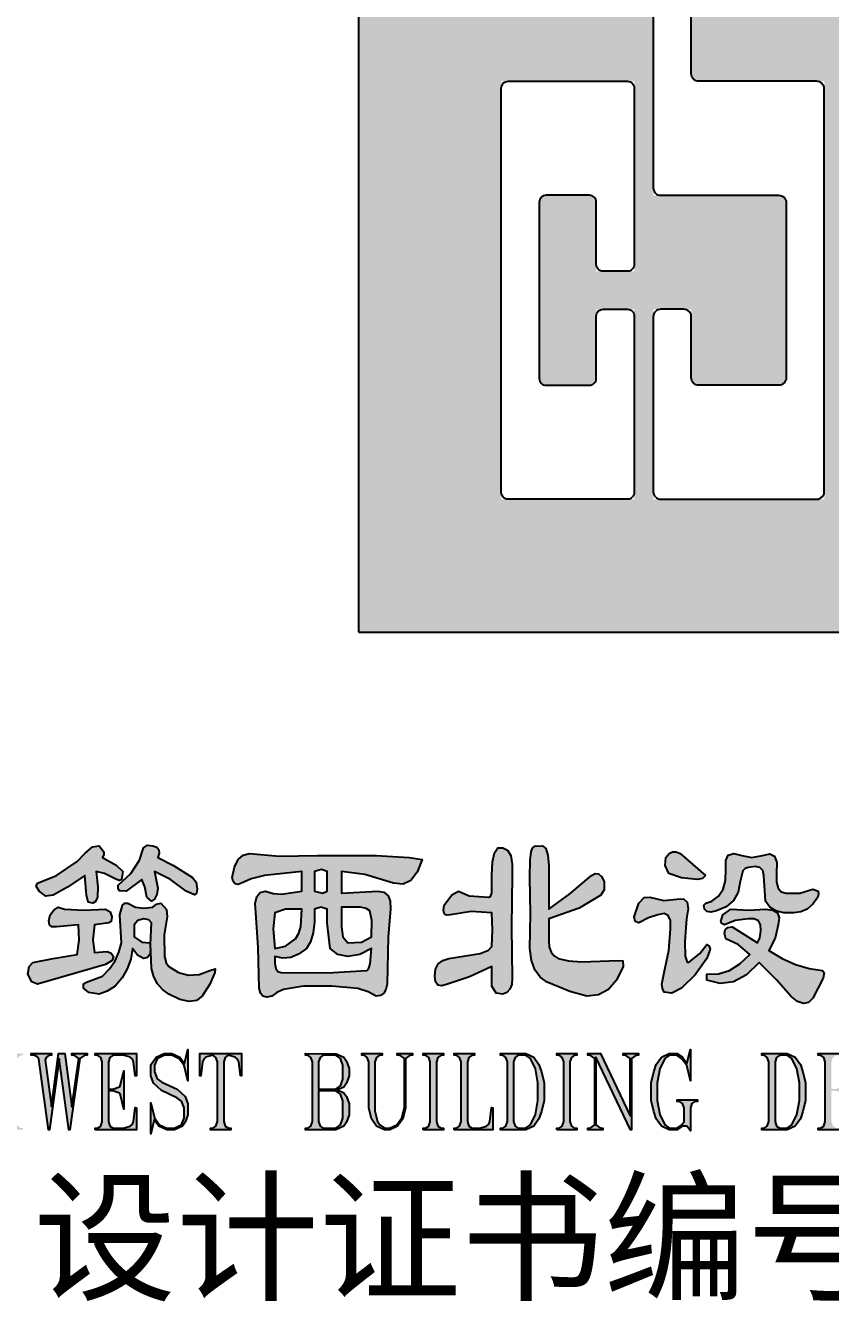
# Model space of a CAD drawing. Extents: x 2350667 to 3185789, y 309667 to 706270.
# Drawn here: x 2428365 to 2430060, y 428142 to 430829 of the extents above; entities that cross this region are included whole.
import ezdxf
from ezdxf.enums import TextEntityAlignment as Align

# ---------------------------------------------------------------- set-up
doc = ezdxf.new("R2010")
doc.units = 0
doc.header["$LTSCALE"] = 1000
for name, color, linetype in [('0-底图', 7, 'Continuous'), ('BTTK', 7, 'Continuous'), ('Logo', 4, 'Continuous')]:
    doc.layers.add(name, color=color, linetype=linetype)
doc.styles.add('HT', font='')
doc.styles.add('HZ(TK)', font='geniso.shx', dxfattribs={"width": 0.9, "bigfont": 'hztxt.shx'})
doc.styles.get('HT').set_extended_font_data('SimHei')

# ---------------------------------------------------------------- blocks, each defined once
blk = doc.blocks.new('CSCEC')
at = {"layer": 'Logo'}
h = blk.add_hatch(color=4, dxfattribs=at)
h.paths.add_polyline_path([(0, -24), (24, -24), (24, 0), (0, 0)])
h.paths.add_polyline_path([(6.2, -2.8), (9.8, -2.8), (9.8, -9.2), (9, -9.2), (9, -5.36, 0.414214), (8.84, -5.2), (7.16, -5.2, 0.414214), (7, -5.36), (7, -12.24, 0.414214), (7.16, -12.4), (9.8, -12.4), (9.8, -21.2), (6.2, -21.2), (6.2, -17.2), (7, -17.2), (7, -18.64, 0.414214), (7.16, -18.8), (8.84, -18.8, 0.414214), (9, -18.64), (9, -14.96, 0.414214), (8.84, -14.8), (6.2, -14.8)], flags=16)
h.paths.add_polyline_path([(10.2, -2.8), (13.8, -2.8), (13.8, -9.2), (13, -9.2), (13, -5.36, 0.414214), (12.84, -5.2), (11.16, -5.2, 0.414214), (11, -5.36), (11, -18.64, 0.414214), (11.16, -18.8), (12.84, -18.8, 0.414214), (13, -18.64), (13, -12.4), (13.8, -12.4), (13.8, -21.2), (10.2, -21.2)], flags=16)
h.paths.add_polyline_path([(5.8, -12.4), (5.8, -16.4), (5, -16.4), (5, -14.96, 0.414214), (4.84, -14.8), (3.96, -14.8, 0.414214), (3.8, -14.96), (3.8, -18.64, 0.414214), (3.96, -18.8), (4.84, -18.8, 0.414214), (5, -18.64), (5, -17.2), (5.8, -17.2), (5.8, -21.2), (3, -21.2), (3, -12.4)], flags=16)
h.paths.add_polyline_path([(14.2, -2.8), (17.8, -2.8), (17.8, -5.2), (15.16, -5.2, 0.414214), (15, -5.36), (15, -12.24, 0.414214), (15.16, -12.4), (17.8, -12.4), (17.8, -14.8), (15.16, -14.8, 0.414214), (15, -14.96), (15, -18.64, 0.414214), (15.16, -18.8), (17.8, -18.8), (17.8, -21.2), (14.2, -21.2)], flags=16)
h.paths.add_polyline_path([(21, -12.4), (21, -16.4), (20.2, -16.4), (20.2, -14.96, 0.414214), (20.04, -14.8), (19.16, -14.8, 0.414214), (19, -14.96), (19, -18.64, 0.414214), (19.16, -18.8), (20.04, -18.8, 0.414214), (20.2, -18.64), (20.2, -17.2), (21, -17.2), (21, -21.2), (18.2, -21.2), (18.2, -12.4)], flags=16)
for p, q in [((0, -24), (0, 0)), ((0, 0), (24, 0)), ((0, 0), (24, 0)), ((24, -24), (24, 0)), ((0, -24), (24, -24))]:
    blk.add_line(p, q, dxfattribs=at)
for points in [[(8.84, -5.2, -0.414214), (9, -5.36), (9, -9.04, 0.414214), (9.16, -9.2), (9.64, -9.2, 0.414214), (9.8, -9.04), (9.8, -2.96, 0.414214), (9.64, -2.8), (6.36, -2.8, 0.414214), (6.2, -2.96), (6.2, -14.64, 0.414214), (6.36, -14.8), (8.84, -14.8, -0.414214), (9, -14.96), (9, -18.64, -0.414214), (8.84, -18.8), (7.16, -18.8, -0.414214), (7, -18.64), (7, -17.36, 0.414214), (6.84, -17.2), (6.36, -17.2, 0.414214), (6.2, -17.36), (6.2, -21.04, 0.414214), (6.36, -21.2), (9.64, -21.2, 0.414214), (9.8, -21.04), (9.8, -12.56, 0.414214), (9.64, -12.4), (7.16, -12.4, -0.414214), (7, -12.24), (7, -5.36, -0.414214), (7.16, -5.2)], [(12.84, -18.8, 0.414214), (13, -18.64), (13, -12.56, -0.414214), (13.16, -12.4), (13.64, -12.4, -0.414214), (13.8, -12.56), (13.8, -21.04, -0.414214), (13.64, -21.2), (10.36, -21.2, -0.414214), (10.2, -21.04), (10.2, -2.96, -0.414214), (10.36, -2.8), (13.64, -2.8, -0.414214), (13.8, -2.96), (13.8, -9.04, -0.414214), (13.64, -9.2), (13.16, -9.2, -0.414214), (13, -9.04), (13, -5.36, 0.414214), (12.84, -5.2), (11.16, -5.2, 0.414214), (11, -5.36), (11, -18.64, 0.414214), (11.16, -18.8)], [(15.16, -12.4, -0.414214), (15, -12.24), (15, -5.36, -0.414214), (15.16, -5.2), (17.64, -5.2, 0.414214), (17.8, -5.04), (17.8, -2.96, 0.414214), (17.64, -2.8), (14.36, -2.8, 0.414214), (14.2, -2.96), (14.2, -21.04, 0.414214), (14.36, -21.2), (17.64, -21.2, 0.414214), (17.8, -21.04), (17.8, -18.96, 0.414214), (17.64, -18.8), (15.16, -18.8, -0.414214), (15, -18.64), (15, -14.96, -0.414214), (15.16, -14.8), (17.64, -14.8, 0.414214), (17.8, -14.64), (17.8, -12.56, 0.414214), (17.64, -12.4)], [(4.856, -18.8, 0.414214), (5, -18.656), (5, -17.344, -0.414214), (5.144, -17.2), (5.656, -17.2, -0.414214), (5.8, -17.344), (5.8, -21.056, -0.414214), (5.656, -21.2), (3.144, -21.2, -0.414214), (3, -21.056), (3, -12.544, -0.414214), (3.144, -12.4), (5.656, -12.4, -0.414214), (5.8, -12.544), (5.8, -16.256, -0.414214), (5.656, -16.4), (5.144, -16.4, -0.414214), (5, -16.256), (5, -14.944, 0.414214), (4.856, -14.8), (3.944, -14.8, 0.414214), (3.8, -14.944), (3.8, -18.656, 0.414214), (3.944, -18.8)], [(20.056, -18.8, 0.414214), (20.2, -18.656), (20.2, -17.344, -0.414214), (20.344, -17.2), (20.856, -17.2, -0.414214), (21, -17.344), (21, -21.056, -0.414214), (20.856, -21.2), (18.344, -21.2, -0.414214), (18.2, -21.056), (18.2, -12.544, -0.414214), (18.344, -12.4), (20.856, -12.4, -0.414214), (21, -12.544), (21, -16.256, -0.414214), (20.856, -16.4), (20.344, -16.4, -0.414214), (20.2, -16.256), (20.2, -14.944, 0.414214), (20.056, -14.8), (19.144, -14.8, 0.414214), (19, -14.944), (19, -18.656, 0.414214), (19.144, -18.8)]]:
    blk.add_lwpolyline(points, format="xyb", close=True, dxfattribs=at)
blk = doc.blocks.new('logo-txt')
at = {"layer": 'Logo'}
h = blk.add_hatch(color=4, dxfattribs=at)
h.dxf.hatch_style = 1
h.paths.add_polyline_path([(13.662, 5.811), (13.821, 5.956), (13.962, 5.977), (14.062, 5.852), (14.062, 5.79), (14.029, 5.727), (14.321, 5.571), (14.462, 5.436), (14.429, 5.269), (14.387, 5.248), (14.329, 5.269), (14.071, 5.394), (13.896, 5.436), (13.937, 5.113), (13.929, 4.894), (13.887, 4.801), (13.829, 4.769), (13.729, 4.79), (13.696, 4.936), (13.662, 5.352), (13.296, 5.103), (12.996, 4.936), (12.838, 4.915), (12.696, 5.019), (12.638, 5.123), (12.663, 5.186), (13.063, 5.352), (13.496, 5.644)])
h.paths.add_polyline_path([(14.812, 5.675), (14.895, 5.936), (14.979, 5.988), (15.095, 5.977), (15.177, 5.946), (15.22, 5.894), (15.226, 5.821), (15.195, 5.727), (15.528, 5.561), (15.928, 5.311), (16.003, 5.207), (16.028, 5.061), (16.014, 4.98), (15.97, 4.946), (15.795, 5.019), (15.462, 5.269), (15.129, 5.436), (15.195, 5.082), (15.179, 4.952), (15.129, 4.853), (15.062, 4.811), (14.962, 4.894), (14.92, 5.113), (14.862, 5.269), (14.529, 5.019), (14.387, 5.03), (14.36, 5.074), (14.362, 5.144), (14.629, 5.394)])
h.paths.add_polyline_path([(14.904, 4.665), (15.095, 4.686), (15.17, 4.748), (15.262, 4.769), (15.379, 4.634), (15.395, 4.478), (15.329, 4.103), (15.337, 3.645), (15.372, 3.509), (15.429, 3.436), (15.633, 3.306), (15.845, 3.249), (16.066, 3.265), (16.295, 3.353), (16.403, 3.384), (16.395, 3.311), (16.295, 3.061), (16.128, 2.812), (16.01, 2.72), (15.853, 2.697), (15.66, 2.741), (15.429, 2.853), (15.293, 2.95), (15.187, 3.072), (15.11, 3.22), (15.062, 3.395), (15.045, 3.905), (15.062, 4.353), (15.004, 4.415), (14.895, 4.436), (14.779, 4.405), (14.695, 4.311), (14.695, 4.061), (14.862, 3.947), (15.029, 3.936), (15.045, 3.79), (15.029, 3.686), (14.979, 3.624), (14.895, 3.603), (14.77, 3.676), (14.662, 3.811), (14.627, 3.59), (14.554, 3.384), (14.443, 3.194), (14.296, 3.02), (14.129, 2.916), (13.962, 2.853), (13.746, 2.884), (13.629, 2.978), (13.629, 3.072), (13.696, 3.103), (14.029, 3.228), (14.179, 3.382), (14.296, 3.551), (14.379, 3.736), (14.429, 3.936), (14.396, 4.519), (14.454, 4.728), (14.502, 4.769), (14.562, 4.769), (14.729, 4.686)])
h.paths.add_polyline_path([(13.537, 3.988), (13.529, 4.311), (13.063, 4.269), (12.967, 4.269), (12.913, 4.311), (12.9, 4.394), (12.929, 4.519), (13.004, 4.623), (13.096, 4.686), (13.229, 4.644), (13.646, 4.623), (14.096, 4.644), (14.196, 4.582), (14.229, 4.478), (14.212, 4.384), (14.162, 4.353), (13.862, 4.311), (13.829, 3.999), (13.862, 3.728), (14.129, 3.749), (14.212, 3.712), (14.262, 3.645), (14.237, 3.561), (14.096, 3.478), (12.663, 3.061), (12.546, 3.114), (12.463, 3.27), (12.488, 3.436), (12.563, 3.52), (12.996, 3.603), (13.496, 3.686)])
h = blk.add_hatch(color=4, dxfattribs=at)
h.dxf.hatch_style = 1
h.paths.add_polyline_path([(21.793, 4.592), (21.36, 4.519), (21.277, 4.517), (21.227, 4.551), (21.21, 4.621), (21.227, 4.728), (21.385, 4.946), (21.527, 5.019), (21.752, 4.925), (22.16, 4.894), (22.201, 4.907), (22.226, 4.988), (22.226, 5.352), (22.241, 5.639), (22.285, 5.831), (22.358, 5.93), (22.46, 5.936), (22.56, 5.884), (22.626, 5.769), (22.66, 5.592), (22.66, 5.352), (22.643, 4.269), (22.66, 3.186), (22.647, 3.056), (22.61, 2.957), (22.547, 2.89), (22.46, 2.853), (22.318, 2.874), (22.226, 3.02), (22.226, 3.436), (21.76, 3.218), (21.293, 3.061), (21.177, 3.025), (21.093, 3.041), (21.043, 3.108), (21.027, 3.228), (21.046, 3.376), (21.102, 3.488), (21.195, 3.564), (21.327, 3.603), (21.985, 3.707), (22.158, 3.775), (22.226, 3.853), (22.243, 4.197), (22.226, 4.561)])
h.paths.add_polyline_path([(23.034, 5.675), (23.059, 5.852), (23.087, 5.923), (23.134, 5.967), (23.293, 5.977), (23.364, 5.917), (23.409, 5.779), (23.43, 5.563), (23.426, 5.269), (23.426, 4.644), (23.868, 4.967), (24.326, 5.352), (24.405, 5.391), (24.476, 5.384), (24.538, 5.329), (24.592, 5.227), (24.592, 5.05), (24.526, 4.936), (24.067, 4.665), (23.426, 4.436), (23.426, 3.978), (23.439, 3.845), (23.476, 3.738), (23.538, 3.658), (23.626, 3.603), (23.843, 3.554), (24.126, 3.53), (24.892, 3.561), (24.984, 3.551), (24.992, 3.436), (24.857, 3.147), (24.684, 2.947), (24.474, 2.835), (24.226, 2.812), (23.868, 2.905), (23.393, 3.103), (23.245, 3.21), (23.134, 3.363), (23.062, 3.564), (23.026, 3.811), (23.043, 4.54), (23.026, 5.311)])
h = blk.add_hatch(color=4, dxfattribs=at)
h.dxf.hatch_style = 1
h.paths.add_polyline_path([(18.661, 4.978), (18.761, 5.019), (18.761, 5.436), (18.644, 5.477), (18.494, 5.436), (18.494, 5.019)], flags=16)
h.paths.add_polyline_path([(17.886, 3.863), (18.094, 4.02), (18.165, 4.137), (18.211, 4.28), (18.228, 4.644), (17.886, 4.644), (17.661, 4.561), (17.628, 4.228), (17.661, 3.811)], flags=16)
h.paths.add_polyline_path([(19.638, 3.397), (19.669, 3.488), (19.694, 3.811), (19.452, 3.686), (19.194, 3.645), (18.986, 3.686), (18.827, 3.811), (18.761, 4.353), (18.761, 4.644), (18.628, 4.686), (18.494, 4.644), (18.496, 4.374), (18.469, 4.144), (18.413, 3.957), (18.328, 3.811), (18.161, 3.691), (17.994, 3.624), (17.828, 3.608), (17.661, 3.645), (17.657, 3.499), (17.678, 3.395), (17.724, 3.332), (17.794, 3.311), (18.777, 3.301), (19.594, 3.353)], flags=16)
h.paths.add_polyline_path([(19.061, 4.269), (19.094, 4.061), (19.194, 3.936), (19.486, 3.947), (19.694, 4.061), (19.702, 4.405), (19.661, 4.603), (19.586, 4.655), (19.461, 4.686), (19.061, 4.686)], flags=16)
h.paths.add_polyline_path([(17.753, 5.759), (18.561, 5.769), (19.794, 5.769), (20.485, 5.727), (20.76, 5.686), (20.66, 5.42), (20.527, 5.248), (20.36, 5.17), (20.16, 5.186), (19.552, 5.373), (19.061, 5.436), (19.061, 4.978), (19.827, 5.019), (19.956, 4.996), (20.044, 4.925), (20.09, 4.808), (20.094, 4.644), (20.044, 4.061), (20.027, 3.061), (20, 2.952), (19.952, 2.874), (19.883, 2.827), (19.794, 2.812), (19.623, 2.903), (19.411, 2.968), (18.861, 3.02), (18.261, 3.02), (17.844, 2.947), (17.699, 2.887), (17.595, 2.812), (17.49, 2.791), (17.411, 2.812), (17.357, 2.874), (17.328, 2.978), (17.311, 3.832), (17.261, 4.561), (17.249, 4.761), (17.278, 4.905), (17.349, 4.991), (17.461, 5.019), (17.622, 4.972), (17.803, 4.957), (18.228, 5.019), (18.228, 5.436), (17.445, 5.352), (17.165, 5.28), (16.961, 5.186), (16.886, 5.162), (16.828, 5.175), (16.786, 5.225), (16.761, 5.311), (16.809, 5.529), (16.886, 5.686), (16.993, 5.779), (17.128, 5.811)])
h = blk.add_hatch(color=4, dxfattribs=at)
h.dxf.hatch_style = 1
h.paths.add_polyline_path([(28.191, 4.03), (28.058, 3.77), (28.341, 3.603), (28.624, 3.478), (28.908, 3.395), (29.191, 3.353), (29.228, 3.301), (29.208, 3.186), (28.991, 2.77), (28.899, 2.679), (28.791, 2.655), (28.666, 2.7), (28.524, 2.812), (28.225, 3.155), (27.858, 3.52), (27.589, 3.262), (27.316, 3.114), (27.039, 3.074), (26.758, 3.145), (26.758, 3.27), (27.002, 3.28), (27.233, 3.353), (27.452, 3.488), (27.658, 3.686), (27.416, 3.895), (27.158, 4.02), (27.129, 4.129), (27.142, 4.207), (27.196, 4.254), (27.291, 4.269), (27.825, 3.936), (27.875, 4.04), (27.891, 4.186), (27.887, 4.311), (27.841, 4.394), (27.754, 4.436), (27.625, 4.436), (27.35, 4.405), (27.125, 4.311), (27.073, 4.34), (27.05, 4.384), (27.092, 4.519), (27.258, 4.644), (27.641, 4.623), (27.991, 4.644), (28.145, 4.623), (28.241, 4.561), (28.279, 4.457), (28.258, 4.311)])
h.paths.add_polyline_path([(26.725, 5.352), (26.667, 5.29), (26.558, 5.269), (26.225, 5.3), (25.959, 5.394), (25.875, 5.561), (25.892, 5.727), (25.961, 5.811), (26.034, 5.852), (26.111, 5.852), (26.192, 5.811)])
h.paths.add_polyline_path([(26.294, 3.96), (26.3, 3.655), (26.344, 3.522), (26.38, 3.52), (26.425, 3.561), (26.608, 3.707), (26.758, 3.895), (26.808, 3.861), (26.825, 3.801), (26.758, 3.603), (26.508, 3.259), (26.225, 2.978), (26.017, 2.874), (25.859, 2.895), (25.821, 2.968), (25.809, 3.061), (25.859, 3.311), (25.959, 3.77), (25.992, 4.228), (25.988, 4.402), (25.942, 4.509), (25.854, 4.548), (25.725, 4.519), (25.525, 4.457), (25.325, 4.353), (25.25, 4.384), (25.225, 4.478), (25.325, 4.769), (25.434, 4.884), (25.559, 4.894), (25.85, 4.821), (26.125, 4.853), (26.263, 4.858), (26.342, 4.79), (26.363, 4.65), (26.325, 4.436)])
h.paths.add_polyline_path([(28.716, 4.978), (28.991, 5.061), (29.099, 5.019), (29.11, 4.967), (29.091, 4.894), (28.985, 4.748), (28.866, 4.644), (28.735, 4.582), (28.591, 4.561), (28.379, 4.561), (28.208, 4.603), (28.079, 4.686), (27.991, 4.811), (27.958, 5.352), (27.937, 5.457), (27.875, 5.519), (27.771, 5.54), (27.625, 5.519), (27.564, 5.501), (27.516, 5.446), (27.458, 5.227), (27.414, 5.001), (27.316, 4.821), (27.164, 4.689), (26.958, 4.603), (26.842, 4.579), (26.758, 4.592), (26.708, 4.642), (26.692, 4.728), (26.733, 4.769), (26.858, 4.811), (27.002, 4.915), (27.1, 5.061), (27.152, 5.248), (27.158, 5.477), (27.154, 5.667), (27.208, 5.779), (27.321, 5.813), (27.491, 5.769), (27.7, 5.727), (27.925, 5.769), (28.081, 5.808), (28.183, 5.759), (28.231, 5.621), (28.225, 5.394), (28.225, 5.212), (28.258, 5.082), (28.324, 5.004), (28.424, 4.978)])
h = blk.add_hatch(color=4, dxfattribs=at)
h.dxf.hatch_style = 1
h.paths.add_polyline_path([(7.563, 1.565), (7.466, 1.498), (7.466, -0.004), (7.447, -0.004), (6.716, 1.527), (6.716, 0.098), (6.814, 0.031), (6.865, 0.031), (6.865, -0.004), (6.544, -0.004), (6.544, 0.031), (6.594, 0.031), (6.692, 0.098), (6.692, 1.498), (6.594, 1.565), (6.544, 1.565), (6.544, 1.6), (6.817, 1.6), (7.441, 0.293), (7.441, 1.498), (7.343, 1.565), (7.292, 1.565), (7.292, 1.6), (7.613, 1.6), (7.613, 1.565)])
h.paths.add_polyline_path([(8.706, 0.381), (8.65, 0.227), (8.539, 0.073), (8.376, -0.004), (8.262, -0.004), (8.261, -0.002), (8.099, 0.073), (7.987, 0.227), (7.932, 0.381), (7.878, 0.683), (7.878, 0.913), (7.932, 1.215), (7.987, 1.369), (8.099, 1.523), (8.262, 1.6), (8.376, 1.6), (8.377, 1.598), (8.539, 1.523), (8.65, 1.369), (8.706, 1.215), (8.759, 0.913), (8.759, 0.683)])
h.paths.add_polyline_path([(8.628, 0.983), (8.576, 1.278), (8.472, 1.496), (8.369, 1.565), (8.268, 1.565), (8.166, 1.496), (8.062, 1.278), (8.01, 0.983), (8.01, 0.613), (8.062, 0.318), (8.166, 0.1), (8.268, 0.031), (8.369, 0.031), (8.472, 0.1), (8.576, 0.318), (8.628, 0.613)], flags=16)
h.paths.add_polyline_path([(9.942, -0.004), (9.819, -0.004), (9.762, 0.157), (9.656, 0.589), (9.603, 0.748), (9.502, 0.818), (9.304, 0.818), (9.304, 0.167), (9.336, 0.075), (9.401, 0.031), (9.451, 0.031), (9.451, -0.004), (9.024, -0.004), (9.024, 0.031), (9.074, 0.031), (9.14, 0.075), (9.172, 0.167), (9.172, 1.429), (9.14, 1.521), (9.074, 1.565), (9.024, 1.565), (9.024, 1.6), (9.671, 1.598), (9.833, 1.523), (9.891, 1.444), (9.946, 1.288), (9.946, 1.13), (9.891, 0.974), (9.833, 0.895), (9.669, 0.818), (9.557, 0.818), (9.62, 0.776), (9.676, 0.697), (9.837, 0.248), (9.885, 0.18), (9.929, 0.18), (9.975, 0.244), (9.975, 0.312), (9.999, 0.312), (9.999, 0.159)])
h.paths.add_polyline_path([(9.815, 1.355), (9.764, 1.496), (9.663, 1.565), (9.401, 1.565), (9.336, 1.521), (9.304, 1.429), (9.304, 0.852), (9.663, 0.852), (9.764, 0.923), (9.815, 1.064)], flags=16)
h.paths.add_polyline_path([(11.055, 1.133), (11.02, 1.427), (10.994, 1.48), (10.948, 1.523), (10.801, 1.565), (10.737, 1.521), (10.705, 1.429), (10.705, 0.167), (10.737, 0.075), (10.802, 0.031), (10.853, 0.031), (10.853, -0.004), (10.425, -0.004), (10.425, 0.031), (10.476, 0.031), (10.541, 0.075), (10.573, 0.167), (10.573, 1.429), (10.541, 1.521), (10.477, 1.565), (10.33, 1.523), (10.284, 1.48), (10.258, 1.427), (10.223, 1.133), (10.199, 1.135), (10.199, 1.6), (11.079, 1.6), (11.079, 1.135)])
h.paths.add_polyline_path([(11.933, -0.004), (11.933, 0.031), (11.983, 0.031), (12.049, 0.075), (12.081, 0.167), (12.081, 0.818), (11.57, 0.818), (11.57, 0.167), (11.602, 0.075), (11.668, 0.031), (11.718, 0.031), (11.718, -0.004), (11.291, -0.004), (11.291, 0.031), (11.341, 0.031), (11.406, 0.075), (11.438, 0.167), (11.438, 1.429), (11.406, 1.521), (11.341, 1.565), (11.291, 1.565), (11.291, 1.6), (11.718, 1.6), (11.718, 1.565), (11.668, 1.565), (11.602, 1.521), (11.57, 1.429), (11.57, 0.852), (12.081, 0.852), (12.081, 1.429), (12.049, 1.521), (11.983, 1.565), (11.933, 1.565), (11.933, 1.6), (12.36, 1.6), (12.36, 1.565), (12.31, 1.565), (12.245, 1.521), (12.213, 1.429), (12.213, 0.167), (12.245, 0.075), (12.31, 0.031), (12.36, 0.031), (12.36, -0.004)])
h.paths.add_polyline_path([(13.657, 1.565), (13.558, 1.498), (13.344, -0.004), (13.323, -0.004), (13.12, 1.491), (12.916, -0.004), (12.895, -0.004), (12.693, 1.482), (12.658, 1.532), (12.583, 1.565), (12.531, 1.565), (12.531, 1.6), (12.959, 1.6), (12.959, 1.565), (12.908, 1.565), (12.843, 1.521), (12.825, 1.472), (12.957, 0.487), (13.104, 1.6), (13.237, 1.6), (13.387, 0.477), (13.534, 1.5), (13.438, 1.565), (13.387, 1.565), (13.387, 1.6), (13.708, 1.6), (13.708, 1.565)])
h.paths.add_polyline_path([(13.878, -0.004), (13.878, 0.031), (13.928, 0.031), (13.994, 0.075), (14.026, 0.167), (14.026, 1.429), (13.994, 1.521), (13.928, 1.565), (13.878, 1.565), (13.878, 1.6), (14.745, 1.6), (14.745, 1.135), (14.721, 1.133), (14.686, 1.427), (14.66, 1.48), (14.614, 1.523), (14.464, 1.565), (14.255, 1.565), (14.189, 1.521), (14.157, 1.429), (14.157, 0.852), (14.25, 0.852), (14.388, 0.901), (14.401, 0.919), (14.478, 1.239), (14.478, 0.432), (14.401, 0.752), (14.388, 0.769), (14.25, 0.818), (14.157, 0.818), (14.157, 0.167), (14.189, 0.075), (14.255, 0.031), (14.464, 0.031), (14.614, 0.073), (14.66, 0.116), (14.686, 0.169), (14.721, 0.464), (14.745, 0.461), (14.745, -0.004)])
h.paths.add_polyline_path([(15.771, 0.153), (15.713, 0.073), (15.548, -0.004), (15.384, -0.004), (15.219, 0.073), (15.122, 0.206), (15.052, -0.09), (15.052, 0.566), (15.128, 0.246), (15.231, 0.102), (15.387, 0.031), (15.544, 0.031), (15.697, 0.102), (15.748, 0.242), (15.748, 0.457), (15.697, 0.599), (15.595, 0.671), (15.272, 0.821), (15.109, 0.974), (15.052, 1.13), (15.052, 1.365), (15.162, 1.523), (15.331, 1.6), (15.494, 1.6), (15.659, 1.523), (15.755, 1.39), (15.826, 1.687), (15.826, 1.029), (15.749, 1.35), (15.647, 1.493), (15.491, 1.565), (15.334, 1.565), (15.181, 1.493), (15.13, 1.355), (15.13, 1.213), (15.181, 1.072), (15.283, 1), (15.605, 0.85), (15.77, 0.697), (15.826, 0.54), (15.826, 0.308)])
h.paths.add_polyline_path([(16.934, 1.133), (16.899, 1.427), (16.873, 1.48), (16.827, 1.523), (16.68, 1.565), (16.616, 1.521), (16.584, 1.429), (16.584, 0.167), (16.616, 0.075), (16.682, 0.031), (16.733, 0.031), (16.733, -0.004), (16.304, -0.004), (16.304, 0.031), (16.355, 0.031), (16.421, 0.075), (16.453, 0.167), (16.453, 1.429), (16.421, 1.521), (16.356, 1.565), (16.209, 1.523), (16.164, 1.48), (16.138, 1.427), (16.103, 1.133), (16.078, 1.135), (16.078, 1.6), (16.959, 1.6), (16.959, 1.135)])
h = blk.add_hatch(color=4, dxfattribs=at)
h.dxf.hatch_style = 1
h.paths.add_polyline_path([(19.17, 0.153), (19.112, 0.073), (18.947, -0.004), (18.303, -0.004), (18.303, 0.031), (18.353, 0.031), (18.419, 0.075), (18.451, 0.167), (18.451, 1.429), (18.419, 1.521), (18.353, 1.565), (18.303, 1.565), (18.303, 1.6), (18.95, 1.598), (19.112, 1.523), (19.17, 1.444), (19.225, 1.288), (19.225, 1.13), (19.17, 0.974), (19.112, 0.895), (18.983, 0.835), (19.112, 0.776), (19.17, 0.697), (19.225, 0.54), (19.225, 0.308)])
h.paths.add_polyline_path([(19.094, 1.355), (19.043, 1.496), (18.942, 1.565), (18.68, 1.565), (18.615, 1.521), (18.582, 1.429), (18.582, 0.852), (18.942, 0.852), (19.043, 0.923), (19.094, 1.064)], flags=16)
h.paths.add_polyline_path([(19.094, 0.607), (19.043, 0.748), (18.942, 0.818), (18.582, 0.818), (18.582, 0.167), (18.615, 0.075), (18.68, 0.031), (18.942, 0.031), (19.043, 0.1), (19.094, 0.242)], flags=16)
h.paths.add_polyline_path([(20.509, 1.565), (20.411, 1.498), (20.411, 0.459), (20.356, 0.229), (20.244, 0.073), (20.079, -0.004), (19.971, -0.004), (19.971, 0.011), (19.966, -0.004), (19.804, 0.073), (19.693, 0.229), (19.638, 0.459), (19.638, 1.429), (19.606, 1.521), (19.54, 1.565), (19.49, 1.565), (19.49, 1.6), (19.917, 1.6), (19.917, 1.565), (19.867, 1.565), (19.801, 1.521), (19.769, 1.429), (19.769, 0.389), (19.821, 0.171), (19.872, 0.102), (19.974, 0.031), (20.076, 0.031), (20.232, 0.102), (20.334, 0.246), (20.387, 0.464), (20.387, 1.498), (20.289, 1.565), (20.238, 1.565), (20.238, 1.6), (20.559, 1.6), (20.559, 1.565)])
h.paths.add_polyline_path([(20.784, -0.004), (20.784, 0.031), (20.834, 0.031), (20.9, 0.075), (20.932, 0.167), (20.932, 1.429), (20.9, 1.521), (20.834, 1.565), (20.784, 1.565), (20.784, 1.6), (21.211, 1.6), (21.211, 1.565), (21.161, 1.565), (21.095, 1.521), (21.063, 1.429), (21.063, 0.167), (21.095, 0.075), (21.161, 0.031), (21.211, 0.031), (21.211, -0.004)])
h.paths.add_polyline_path([(21.436, -0.004), (21.436, 0.031), (21.486, 0.031), (21.551, 0.075), (21.583, 0.167), (21.583, 1.429), (21.551, 1.521), (21.486, 1.565), (21.436, 1.565), (21.436, 1.6), (21.862, 1.6), (21.862, 1.565), (21.812, 1.565), (21.747, 1.521), (21.715, 1.429), (21.715, 0.167), (21.747, 0.075), (21.812, 0.031), (21.968, 0.031), (22.118, 0.073), (22.164, 0.116), (22.189, 0.169), (22.225, 0.464), (22.249, 0.461), (22.249, -0.004)])
h.paths.add_polyline_path([(23.275, 0.381), (23.221, 0.227), (23.11, 0.073), (22.945, -0.004), (22.408, -0.004), (22.408, 0.031), (22.458, 0.031), (22.524, 0.075), (22.556, 0.167), (22.556, 1.429), (22.524, 1.521), (22.458, 1.565), (22.408, 1.565), (22.408, 1.6), (22.945, 1.6), (23.11, 1.523), (23.221, 1.369), (23.275, 1.215), (23.33, 0.987), (23.33, 0.609)])
h.paths.add_polyline_path([(23.199, 0.983), (23.146, 1.278), (23.042, 1.496), (22.939, 1.565), (22.785, 1.565), (22.72, 1.521), (22.687, 1.429), (22.687, 0.167), (22.72, 0.075), (22.785, 0.031), (22.939, 0.031), (23.042, 0.1), (23.146, 0.318), (23.199, 0.613)], flags=16)
h.paths.add_polyline_path([(23.595, -0.004), (23.595, 0.031), (23.645, 0.031), (23.711, 0.075), (23.743, 0.167), (23.743, 1.429), (23.711, 1.521), (23.645, 1.565), (23.595, 1.565), (23.595, 1.6), (24.022, 1.6), (24.022, 1.565), (23.972, 1.565), (23.906, 1.521), (23.874, 1.429), (23.874, 0.167), (23.906, 0.075), (23.972, 0.031), (24.022, 0.031), (24.022, -0.004)])
h.paths.add_polyline_path([(25.266, 1.565), (25.169, 1.498), (25.169, -0.004), (25.15, -0.004), (24.419, 1.527), (24.419, 0.098), (24.517, 0.031), (24.568, 0.031), (24.568, -0.004), (24.247, -0.004), (24.247, 0.031), (24.297, 0.031), (24.395, 0.098), (24.395, 1.498), (24.297, 1.565), (24.247, 1.565), (24.247, 1.6), (24.52, 1.6), (25.144, 0.293), (25.144, 1.498), (25.046, 1.565), (24.996, 1.565), (24.996, 1.6), (25.317, 1.6), (25.317, 1.565)])
h.paths.add_polyline_path([(26.506, 0.594), (26.441, 0.549), (26.409, 0.457), (26.409, -0.027), (26.338, 0.071), (26.239, 0.071), (26.132, -0.004), (25.964, -0.002), (25.802, 0.073), (25.69, 0.227), (25.637, 0.381), (25.582, 0.609), (25.582, 0.987), (25.637, 1.215), (25.69, 1.369), (25.802, 1.523), (25.965, 1.6), (26.132, 1.6), (26.244, 1.523), (26.338, 1.39), (26.409, 1.687), (26.409, 1.029), (26.332, 1.35), (26.228, 1.493), (26.126, 1.565), (25.971, 1.565), (25.869, 1.496), (25.765, 1.278), (25.713, 0.983), (25.713, 0.613), (25.765, 0.318), (25.869, 0.1), (25.971, 0.031), (26.126, 0.031), (26.228, 0.102), (26.277, 0.169), (26.277, 0.457), (26.245, 0.549), (26.179, 0.594), (26.129, 0.594), (26.129, 0.628), (26.557, 0.628), (26.557, 0.594)])
h = blk.add_hatch(color=4, dxfattribs=at)
h.dxf.hatch_style = 1
h.paths.add_polyline_path([(28.78, 0.381), (28.726, 0.227), (28.615, 0.073), (28.45, -0.004), (27.914, -0.004), (27.914, 0.031), (27.964, 0.031), (28.029, 0.075), (28.061, 0.167), (28.061, 1.429), (28.029, 1.521), (27.964, 1.565), (27.914, 1.565), (27.914, 1.6), (28.45, 1.6), (28.615, 1.523), (28.726, 1.369), (28.78, 1.215), (28.835, 0.987), (28.835, 0.609)])
h.paths.add_polyline_path([(28.704, 0.983), (28.652, 1.278), (28.548, 1.496), (28.445, 1.565), (28.291, 1.565), (28.225, 1.521), (28.193, 1.429), (28.193, 0.167), (28.225, 0.075), (28.291, 0.031), (28.445, 0.031), (28.548, 0.1), (28.652, 0.318), (28.704, 0.613)], flags=16)
h.paths.add_polyline_path([(29.1, -0.004), (29.1, 0.031), (29.15, 0.031), (29.216, 0.075), (29.248, 0.167), (29.248, 1.429), (29.216, 1.521), (29.15, 1.565), (29.1, 1.565), (29.1, 1.6), (29.968, 1.6), (29.968, 1.135), (29.943, 1.133), (29.908, 1.427), (29.882, 1.48), (29.837, 1.523), (29.686, 1.565), (29.477, 1.565), (29.412, 1.521), (29.38, 1.429), (29.38, 0.852), (29.472, 0.852), (29.61, 0.901), (29.624, 0.919), (29.701, 1.239), (29.701, 0.432), (29.624, 0.752), (29.61, 0.769), (29.472, 0.818), (29.38, 0.818), (29.38, 0.167), (29.412, 0.075), (29.477, 0.031), (29.686, 0.031), (29.837, 0.073), (29.882, 0.116), (29.908, 0.169), (29.943, 0.464), (29.968, 0.461), (29.968, -0.004)])
h.paths.add_polyline_path([(30.994, 0.153), (30.935, 0.073), (30.77, -0.004), (30.606, -0.004), (30.441, 0.073), (30.345, 0.206), (30.275, -0.09), (30.275, 0.566), (30.351, 0.246), (30.454, 0.102), (30.61, 0.031), (30.767, 0.031), (30.92, 0.102), (30.97, 0.242), (30.97, 0.457), (30.92, 0.599), (30.817, 0.671), (30.495, 0.821), (30.331, 0.974), (30.275, 1.13), (30.275, 1.365), (30.384, 1.523), (30.553, 1.6), (30.717, 1.6), (30.882, 1.523), (30.978, 1.39), (31.048, 1.687), (31.048, 1.029), (30.972, 1.35), (30.87, 1.493), (30.714, 1.565), (30.556, 1.565), (30.403, 1.493), (30.352, 1.355), (30.352, 1.213), (30.403, 1.072), (30.505, 1), (30.828, 0.85), (30.992, 0.697), (31.048, 0.54), (31.048, 0.308)])
h.paths.add_polyline_path([(31.313, -0.004), (31.313, 0.031), (31.363, 0.031), (31.429, 0.075), (31.461, 0.167), (31.461, 1.429), (31.429, 1.521), (31.363, 1.565), (31.313, 1.565), (31.313, 1.6), (31.74, 1.6), (31.74, 1.565), (31.69, 1.565), (31.624, 1.521), (31.592, 1.429), (31.592, 0.167), (31.624, 0.075), (31.69, 0.031), (31.74, 0.031), (31.74, -0.004)])
h.paths.add_polyline_path([(32.931, 0.594), (32.865, 0.549), (32.833, 0.457), (32.833, -0.027), (32.763, 0.071), (32.663, 0.071), (32.556, -0.004), (32.388, -0.002), (32.226, 0.073), (32.114, 0.227), (32.061, 0.381), (32.006, 0.609), (32.006, 0.987), (32.061, 1.215), (32.114, 1.369), (32.226, 1.523), (32.39, 1.6), (32.556, 1.6), (32.668, 1.523), (32.763, 1.39), (32.833, 1.687), (32.833, 1.029), (32.757, 1.35), (32.652, 1.493), (32.55, 1.565), (32.395, 1.565), (32.293, 1.496), (32.189, 1.278), (32.137, 0.983), (32.137, 0.613), (32.189, 0.318), (32.293, 0.1), (32.395, 0.031), (32.55, 0.031), (32.652, 0.102), (32.702, 0.169), (32.702, 0.457), (32.669, 0.549), (32.604, 0.594), (32.553, 0.594), (32.553, 0.628), (32.981, 0.628), (32.981, 0.594)])
h.paths.add_polyline_path([(34.224, 1.565), (34.127, 1.498), (34.127, -0.004), (34.108, -0.004), (33.377, 1.527), (33.377, 0.098), (33.475, 0.031), (33.526, 0.031), (33.526, -0.004), (33.205, -0.004), (33.205, 0.031), (33.255, 0.031), (33.352, 0.098), (33.352, 1.498), (33.255, 1.565), (33.205, 1.565), (33.205, 1.6), (33.478, 1.6), (34.102, 0.293), (34.102, 1.498), (34.004, 1.565), (33.953, 1.565), (33.953, 1.6), (34.274, 1.6), (34.274, 1.565)])
at = {"layer": 'Logo', "color": 4}
for points in [[(13.662, 5.811), (13.821, 5.956), (13.962, 5.977), (14.062, 5.852), (14.062, 5.79), (14.029, 5.727), (14.321, 5.571), (14.462, 5.436), (14.429, 5.269), (14.387, 5.248), (14.329, 5.269), (14.071, 5.394), (13.896, 5.436), (13.937, 5.113), (13.929, 4.894), (13.887, 4.801), (13.829, 4.769), (13.729, 4.79), (13.696, 4.936), (13.662, 5.352), (13.296, 5.103), (12.996, 4.936), (12.838, 4.915), (12.696, 5.019), (12.638, 5.123), (12.663, 5.186), (13.063, 5.352), (13.496, 5.644)], [(14.812, 5.675), (14.895, 5.936), (14.979, 5.988), (15.095, 5.977), (15.177, 5.946), (15.22, 5.894), (15.226, 5.821), (15.195, 5.727), (15.528, 5.561), (15.928, 5.311), (16.003, 5.207), (16.028, 5.061), (16.014, 4.98), (15.97, 4.946), (15.795, 5.019), (15.462, 5.269), (15.129, 5.436), (15.195, 5.082), (15.179, 4.952), (15.129, 4.853), (15.062, 4.811), (14.962, 4.894), (14.92, 5.113), (14.862, 5.269), (14.529, 5.019), (14.387, 5.03), (14.36, 5.074), (14.362, 5.144), (14.629, 5.394)], [(21.793, 4.592), (21.36, 4.519), (21.277, 4.517), (21.227, 4.551), (21.21, 4.621), (21.227, 4.728), (21.385, 4.946), (21.527, 5.019), (21.752, 4.925), (22.16, 4.894), (22.201, 4.907), (22.226, 4.988), (22.226, 5.352), (22.241, 5.639), (22.285, 5.831), (22.358, 5.93), (22.46, 5.936), (22.56, 5.884), (22.626, 5.769), (22.66, 5.592), (22.66, 5.352), (22.643, 4.269), (22.66, 3.186), (22.647, 3.056), (22.61, 2.957), (22.547, 2.89), (22.46, 2.853), (22.318, 2.874), (22.226, 3.02), (22.226, 3.436), (21.76, 3.218), (21.293, 3.061), (21.177, 3.025), (21.093, 3.041), (21.043, 3.108), (21.027, 3.228), (21.046, 3.376), (21.102, 3.488), (21.195, 3.564), (21.327, 3.603), (21.985, 3.707), (22.158, 3.775), (22.226, 3.853), (22.243, 4.197), (22.226, 4.561)], [(23.034, 5.675), (23.059, 5.852), (23.087, 5.923), (23.134, 5.967), (23.293, 5.977), (23.364, 5.917), (23.409, 5.779), (23.43, 5.563), (23.426, 5.269), (23.426, 4.644), (23.868, 4.967), (24.326, 5.352), (24.405, 5.391), (24.476, 5.384), (24.538, 5.329), (24.592, 5.227), (24.592, 5.05), (24.526, 4.936), (24.067, 4.665), (23.426, 4.436), (23.426, 3.978), (23.439, 3.845), (23.476, 3.738), (23.538, 3.658), (23.626, 3.603), (23.843, 3.554), (24.126, 3.53), (24.892, 3.561), (24.984, 3.551), (24.992, 3.436), (24.857, 3.147), (24.684, 2.947), (24.474, 2.835), (24.226, 2.812), (23.868, 2.905), (23.393, 3.103), (23.245, 3.21), (23.134, 3.363), (23.062, 3.564), (23.026, 3.811), (23.043, 4.54), (23.026, 5.311)], [(17.753, 5.759), (18.561, 5.769), (19.794, 5.769), (20.485, 5.727), (20.76, 5.686), (20.66, 5.42), (20.527, 5.248), (20.36, 5.17), (20.16, 5.186), (19.552, 5.373), (19.061, 5.436), (19.061, 4.978), (19.827, 5.019), (19.956, 4.996), (20.044, 4.925), (20.09, 4.808), (20.094, 4.644), (20.044, 4.061), (20.027, 3.061), (20, 2.952), (19.952, 2.874), (19.883, 2.827), (19.794, 2.812), (19.623, 2.903), (19.411, 2.968), (18.861, 3.02), (18.261, 3.02), (17.844, 2.947), (17.699, 2.887), (17.595, 2.812), (17.49, 2.791), (17.411, 2.812), (17.357, 2.874), (17.328, 2.978), (17.311, 3.832), (17.261, 4.561), (17.249, 4.761), (17.278, 4.905), (17.349, 4.991), (17.461, 5.019), (17.622, 4.972), (17.803, 4.957), (18.228, 5.019), (18.228, 5.436), (17.445, 5.352), (17.165, 5.28), (16.961, 5.186), (16.886, 5.162), (16.828, 5.175), (16.786, 5.225), (16.761, 5.311), (16.809, 5.529), (16.886, 5.686), (16.993, 5.779), (17.128, 5.811)], [(26.725, 5.352), (26.667, 5.29), (26.558, 5.269), (26.225, 5.3), (25.959, 5.394), (25.875, 5.561), (25.892, 5.727), (25.961, 5.811), (26.034, 5.852), (26.111, 5.852), (26.192, 5.811)], [(28.716, 4.978), (28.991, 5.061), (29.099, 5.019), (29.11, 4.967), (29.091, 4.894), (28.985, 4.748), (28.866, 4.644), (28.735, 4.582), (28.591, 4.561), (28.379, 4.561), (28.208, 4.603), (28.079, 4.686), (27.991, 4.811), (27.958, 5.352), (27.937, 5.457), (27.875, 5.519), (27.771, 5.54), (27.625, 5.519), (27.564, 5.501), (27.516, 5.446), (27.458, 5.227), (27.414, 5.001), (27.316, 4.821), (27.164, 4.689), (26.958, 4.603), (26.842, 4.579), (26.758, 4.592), (26.708, 4.642), (26.692, 4.728), (26.733, 4.769), (26.858, 4.811), (27.002, 4.915), (27.1, 5.061), (27.152, 5.248), (27.158, 5.477), (27.154, 5.667), (27.208, 5.779), (27.321, 5.813), (27.491, 5.769), (27.7, 5.727), (27.925, 5.769), (28.081, 5.808), (28.183, 5.759), (28.231, 5.621), (28.225, 5.394), (28.225, 5.212), (28.258, 5.082), (28.324, 5.004), (28.424, 4.978)], [(18.661, 4.978), (18.761, 5.019), (18.761, 5.436), (18.644, 5.477), (18.494, 5.436), (18.494, 5.019)], [(26.294, 3.96), (26.3, 3.655), (26.344, 3.522), (26.38, 3.52), (26.425, 3.561), (26.608, 3.707), (26.758, 3.895), (26.808, 3.861), (26.825, 3.801), (26.758, 3.603), (26.508, 3.259), (26.225, 2.978), (26.017, 2.874), (25.859, 2.895), (25.821, 2.968), (25.809, 3.061), (25.859, 3.311), (25.959, 3.77), (25.992, 4.228), (25.988, 4.402), (25.942, 4.509), (25.854, 4.548), (25.725, 4.519), (25.525, 4.457), (25.325, 4.353), (25.25, 4.384), (25.225, 4.478), (25.325, 4.769), (25.434, 4.884), (25.559, 4.894), (25.85, 4.821), (26.125, 4.853), (26.263, 4.858), (26.342, 4.79), (26.363, 4.65), (26.325, 4.436)], [(13.537, 3.988), (13.529, 4.311), (13.063, 4.269), (12.967, 4.269), (12.913, 4.311), (12.9, 4.394), (12.929, 4.519), (13.004, 4.623), (13.096, 4.686), (13.229, 4.644), (13.646, 4.623), (14.096, 4.644), (14.196, 4.582), (14.229, 4.478), (14.212, 4.384), (14.162, 4.353), (13.862, 4.311), (13.829, 3.999), (13.862, 3.728), (14.129, 3.749), (14.212, 3.712), (14.262, 3.645), (14.237, 3.561), (14.096, 3.478), (12.663, 3.061), (12.546, 3.114), (12.463, 3.27), (12.488, 3.436), (12.563, 3.52), (12.996, 3.603), (13.496, 3.686)], [(14.904, 4.665), (15.095, 4.686), (15.17, 4.748), (15.262, 4.769), (15.379, 4.634), (15.395, 4.478), (15.329, 4.103), (15.337, 3.645), (15.372, 3.509), (15.429, 3.436), (15.633, 3.306), (15.845, 3.249), (16.066, 3.265), (16.295, 3.353), (16.403, 3.384), (16.395, 3.311), (16.295, 3.061), (16.128, 2.812), (16.01, 2.72), (15.853, 2.697), (15.66, 2.741), (15.429, 2.853), (15.293, 2.95), (15.187, 3.072), (15.11, 3.22), (15.062, 3.395), (15.045, 3.905), (15.062, 4.353), (15.004, 4.415), (14.895, 4.436), (14.779, 4.405), (14.695, 4.311), (14.695, 4.061), (14.862, 3.947), (15.029, 3.936), (15.045, 3.79), (15.029, 3.686), (14.979, 3.624), (14.895, 3.603), (14.77, 3.676), (14.662, 3.811), (14.627, 3.59), (14.554, 3.384), (14.443, 3.194), (14.296, 3.02), (14.129, 2.916), (13.962, 2.853), (13.746, 2.884), (13.629, 2.978), (13.629, 3.072), (13.696, 3.103), (14.029, 3.228), (14.179, 3.382), (14.296, 3.551), (14.379, 3.736), (14.429, 3.936), (14.396, 4.519), (14.454, 4.728), (14.502, 4.769), (14.562, 4.769), (14.729, 4.686)], [(17.886, 3.863), (18.094, 4.02), (18.165, 4.137), (18.211, 4.28), (18.228, 4.644), (17.886, 4.644), (17.661, 4.561), (17.628, 4.228), (17.661, 3.811)], [(19.638, 3.397), (19.669, 3.488), (19.694, 3.811), (19.452, 3.686), (19.194, 3.645), (18.986, 3.686), (18.827, 3.811), (18.761, 4.353), (18.761, 4.644), (18.628, 4.686), (18.494, 4.644), (18.496, 4.374), (18.469, 4.144), (18.413, 3.957), (18.328, 3.811), (18.161, 3.691), (17.994, 3.624), (17.828, 3.608), (17.661, 3.645), (17.657, 3.499), (17.678, 3.395), (17.724, 3.332), (17.794, 3.311), (18.777, 3.301), (19.594, 3.353)], [(19.061, 4.269), (19.094, 4.061), (19.194, 3.936), (19.486, 3.947), (19.694, 4.061), (19.702, 4.405), (19.661, 4.603), (19.586, 4.655), (19.461, 4.686), (19.061, 4.686)], [(28.191, 4.03), (28.058, 3.77), (28.341, 3.603), (28.624, 3.478), (28.908, 3.395), (29.191, 3.353), (29.228, 3.301), (29.208, 3.186), (28.991, 2.77), (28.899, 2.679), (28.791, 2.655), (28.666, 2.7), (28.524, 2.812), (28.225, 3.155), (27.858, 3.52), (27.589, 3.262), (27.316, 3.114), (27.039, 3.074), (26.758, 3.145), (26.758, 3.27), (27.002, 3.28), (27.233, 3.353), (27.452, 3.488), (27.658, 3.686), (27.416, 3.895), (27.158, 4.02), (27.129, 4.129), (27.142, 4.207), (27.196, 4.254), (27.291, 4.269), (27.825, 3.936), (27.875, 4.04), (27.891, 4.186), (27.887, 4.311), (27.841, 4.394), (27.754, 4.436), (27.625, 4.436), (27.35, 4.405), (27.125, 4.311), (27.073, 4.34), (27.05, 4.384), (27.092, 4.519), (27.258, 4.644), (27.641, 4.623), (27.991, 4.644), (28.145, 4.623), (28.241, 4.561), (28.279, 4.457), (28.258, 4.311)], [(15.771, 0.153), (15.713, 0.073), (15.548, -0.004), (15.384, -0.004), (15.219, 0.073), (15.122, 0.206), (15.052, -0.09), (15.052, 0.566), (15.128, 0.246), (15.231, 0.102), (15.387, 0.031), (15.544, 0.031), (15.697, 0.102), (15.748, 0.242), (15.748, 0.457), (15.697, 0.599), (15.595, 0.671), (15.272, 0.821), (15.109, 0.974), (15.052, 1.13), (15.052, 1.365), (15.162, 1.523), (15.331, 1.6), (15.494, 1.6), (15.659, 1.523), (15.755, 1.39), (15.826, 1.687), (15.826, 1.029), (15.749, 1.35), (15.647, 1.493), (15.491, 1.565), (15.334, 1.565), (15.181, 1.493), (15.13, 1.355), (15.13, 1.213), (15.181, 1.072), (15.283, 1), (15.605, 0.85), (15.77, 0.697), (15.826, 0.54), (15.826, 0.308)], [(26.506, 0.594), (26.441, 0.549), (26.409, 0.457), (26.409, -0.027), (26.338, 0.071), (26.239, 0.071), (26.132, -0.004), (25.964, -0.002), (25.802, 0.073), (25.69, 0.227), (25.637, 0.381), (25.582, 0.609), (25.582, 0.987), (25.637, 1.215), (25.69, 1.369), (25.802, 1.523), (25.965, 1.6), (26.132, 1.6), (26.244, 1.523), (26.338, 1.39), (26.409, 1.687), (26.409, 1.029), (26.332, 1.35), (26.228, 1.493), (26.126, 1.565), (25.971, 1.565), (25.869, 1.496), (25.765, 1.278), (25.713, 0.983), (25.713, 0.613), (25.765, 0.318), (25.869, 0.1), (25.971, 0.031), (26.126, 0.031), (26.228, 0.102), (26.277, 0.169), (26.277, 0.457), (26.245, 0.549), (26.179, 0.594), (26.129, 0.594), (26.129, 0.628), (26.557, 0.628), (26.557, 0.594)], [(13.657, 1.565), (13.558, 1.498), (13.344, -0.004), (13.323, -0.004), (13.12, 1.491), (12.916, -0.004), (12.895, -0.004), (12.693, 1.482), (12.658, 1.532), (12.583, 1.565), (12.531, 1.565), (12.531, 1.6), (12.959, 1.6), (12.959, 1.565), (12.908, 1.565), (12.843, 1.521), (12.825, 1.472), (12.957, 0.487), (13.104, 1.6), (13.237, 1.6), (13.387, 0.477), (13.534, 1.5), (13.438, 1.565), (13.387, 1.565), (13.387, 1.6), (13.708, 1.6), (13.708, 1.565)], [(13.878, -0.004), (13.878, 0.031), (13.928, 0.031), (13.994, 0.075), (14.026, 0.167), (14.026, 1.429), (13.994, 1.521), (13.928, 1.565), (13.878, 1.565), (13.878, 1.6), (14.745, 1.6), (14.745, 1.135), (14.721, 1.133), (14.686, 1.427), (14.66, 1.48), (14.614, 1.523), (14.464, 1.565), (14.255, 1.565), (14.189, 1.521), (14.157, 1.429), (14.157, 0.852), (14.25, 0.852), (14.388, 0.901), (14.401, 0.919), (14.478, 1.239), (14.478, 0.432), (14.401, 0.752), (14.388, 0.769), (14.25, 0.818), (14.157, 0.818), (14.157, 0.167), (14.189, 0.075), (14.255, 0.031), (14.464, 0.031), (14.614, 0.073), (14.66, 0.116), (14.686, 0.169), (14.721, 0.464), (14.745, 0.461), (14.745, -0.004)], [(16.934, 1.133), (16.899, 1.427), (16.873, 1.48), (16.827, 1.523), (16.68, 1.565), (16.616, 1.521), (16.584, 1.429), (16.584, 0.167), (16.616, 0.075), (16.682, 0.031), (16.733, 0.031), (16.733, -0.004), (16.304, -0.004), (16.304, 0.031), (16.355, 0.031), (16.421, 0.075), (16.453, 0.167), (16.453, 1.429), (16.421, 1.521), (16.356, 1.565), (16.209, 1.523), (16.164, 1.48), (16.138, 1.427), (16.103, 1.133), (16.078, 1.135), (16.078, 1.6), (16.959, 1.6), (16.959, 1.135)], [(19.17, 0.153), (19.112, 0.073), (18.947, -0.004), (18.303, -0.004), (18.303, 0.031), (18.353, 0.031), (18.419, 0.075), (18.451, 0.167), (18.451, 1.429), (18.419, 1.521), (18.353, 1.565), (18.303, 1.565), (18.303, 1.6), (18.95, 1.598), (19.112, 1.523), (19.17, 1.444), (19.225, 1.288), (19.225, 1.13), (19.17, 0.974), (19.112, 0.895), (18.983, 0.835), (19.112, 0.776), (19.17, 0.697), (19.225, 0.54), (19.225, 0.308)], [(19.094, 1.355), (19.043, 1.496), (18.942, 1.565), (18.68, 1.565), (18.615, 1.521), (18.582, 1.429), (18.582, 0.852), (18.942, 0.852), (19.043, 0.923), (19.094, 1.064)], [(20.509, 1.565), (20.411, 1.498), (20.411, 0.459), (20.356, 0.229), (20.244, 0.073), (20.079, -0.004), (19.971, -0.004), (19.971, 0.011), (19.966, -0.004), (19.804, 0.073), (19.693, 0.229), (19.638, 0.459), (19.638, 1.429), (19.606, 1.521), (19.54, 1.565), (19.49, 1.565), (19.49, 1.6), (19.917, 1.6), (19.917, 1.565), (19.867, 1.565), (19.801, 1.521), (19.769, 1.429), (19.769, 0.389), (19.821, 0.171), (19.872, 0.102), (19.974, 0.031), (20.076, 0.031), (20.232, 0.102), (20.334, 0.246), (20.387, 0.464), (20.387, 1.498), (20.289, 1.565), (20.238, 1.565), (20.238, 1.6), (20.559, 1.6), (20.559, 1.565)], [(20.784, -0.004), (20.784, 0.031), (20.834, 0.031), (20.9, 0.075), (20.932, 0.167), (20.932, 1.429), (20.9, 1.521), (20.834, 1.565), (20.784, 1.565), (20.784, 1.6), (21.211, 1.6), (21.211, 1.565), (21.161, 1.565), (21.095, 1.521), (21.063, 1.429), (21.063, 0.167), (21.095, 0.075), (21.161, 0.031), (21.211, 0.031), (21.211, -0.004)], [(21.436, -0.004), (21.436, 0.031), (21.486, 0.031), (21.551, 0.075), (21.583, 0.167), (21.583, 1.429), (21.551, 1.521), (21.486, 1.565), (21.436, 1.565), (21.436, 1.6), (21.862, 1.6), (21.862, 1.565), (21.812, 1.565), (21.747, 1.521), (21.715, 1.429), (21.715, 0.167), (21.747, 0.075), (21.812, 0.031), (21.968, 0.031), (22.118, 0.073), (22.164, 0.116), (22.189, 0.169), (22.225, 0.464), (22.249, 0.461), (22.249, -0.004)], [(23.275, 0.381), (23.221, 0.227), (23.11, 0.073), (22.945, -0.004), (22.408, -0.004), (22.408, 0.031), (22.458, 0.031), (22.524, 0.075), (22.556, 0.167), (22.556, 1.429), (22.524, 1.521), (22.458, 1.565), (22.408, 1.565), (22.408, 1.6), (22.945, 1.6), (23.11, 1.523), (23.221, 1.369), (23.275, 1.215), (23.33, 0.987), (23.33, 0.609)], [(23.199, 0.983), (23.146, 1.278), (23.042, 1.496), (22.939, 1.565), (22.785, 1.565), (22.72, 1.521), (22.687, 1.429), (22.687, 0.167), (22.72, 0.075), (22.785, 0.031), (22.939, 0.031), (23.042, 0.1), (23.146, 0.318), (23.199, 0.613)], [(23.595, -0.004), (23.595, 0.031), (23.645, 0.031), (23.711, 0.075), (23.743, 0.167), (23.743, 1.429), (23.711, 1.521), (23.645, 1.565), (23.595, 1.565), (23.595, 1.6), (24.022, 1.6), (24.022, 1.565), (23.972, 1.565), (23.906, 1.521), (23.874, 1.429), (23.874, 0.167), (23.906, 0.075), (23.972, 0.031), (24.022, 0.031), (24.022, -0.004)], [(25.266, 1.565), (25.169, 1.498), (25.169, -0.004), (25.15, -0.004), (24.419, 1.527), (24.419, 0.098), (24.517, 0.031), (24.568, 0.031), (24.568, -0.004), (24.247, -0.004), (24.247, 0.031), (24.297, 0.031), (24.395, 0.098), (24.395, 1.498), (24.297, 1.565), (24.247, 1.565), (24.247, 1.6), (24.52, 1.6), (25.144, 0.293), (25.144, 1.498), (25.046, 1.565), (24.996, 1.565), (24.996, 1.6), (25.317, 1.6), (25.317, 1.565)], [(28.78, 0.381), (28.726, 0.227), (28.615, 0.073), (28.45, -0.004), (27.914, -0.004), (27.914, 0.031), (27.964, 0.031), (28.029, 0.075), (28.061, 0.167), (28.061, 1.429), (28.029, 1.521), (27.964, 1.565), (27.914, 1.565), (27.914, 1.6), (28.45, 1.6), (28.615, 1.523), (28.726, 1.369), (28.78, 1.215), (28.835, 0.987), (28.835, 0.609)], [(28.704, 0.983), (28.652, 1.278), (28.548, 1.496), (28.445, 1.565), (28.291, 1.565), (28.225, 1.521), (28.193, 1.429), (28.193, 0.167), (28.225, 0.075), (28.291, 0.031), (28.445, 0.031), (28.548, 0.1), (28.652, 0.318), (28.704, 0.613)], [(19.094, 0.607), (19.043, 0.748), (18.942, 0.818), (18.582, 0.818), (18.582, 0.167), (18.615, 0.075), (18.68, 0.031), (18.942, 0.031), (19.043, 0.1), (19.094, 0.242)]]:
    blk.add_lwpolyline(points, close=True, dxfattribs=at)
blk.add_lwpolyline([(29.968, -0.004), (29.1, -0.004), (29.1, 0.031), (29.15, 0.031), (29.216, 0.075), (29.248, 0.167), (29.248, 1.429), (29.216, 1.521), (29.15, 1.565), (29.1, 1.565), (29.1, 1.6), (29.968, 1.6)], dxfattribs=at)
at = {"color": 4, "style": 'HT'}
blk.add_text('设计证书编号：A161002630', height=2.2, dxfattribs=at).set_placement((12.582, -1.17), align=Align.TOP_LEFT)
blk = doc.blocks.new('vhtemplate_2020年新竖式图框_A1')
blk.add_blockref('logo-txt', (764.572, 541.135))
at = {"layer": 'BTTK'}
blk.add_blockref('CSCEC', (784, 575.609), dxfattribs=at)
at = {"layer": 'BTTK', "color": 4, "style": 'HZ(TK)', "width": 0.9}
for tag, p in [('合作单位', (796, 511.5)), ('建设单位', (796, 209.5)), ('工程名称', (796, 176.5)), ('子项名称', (806, 160)), ('图纸名称', (796, 141))]:
    blk.add_attdef(tag, text='', height=3.5, dxfattribs=at).set_placement(p, align=Align.MIDDLE_CENTER)
for tag, p in [('注册证书号', (808.5, 309.006)), ('注册印章号', (808.5, 301.006)), ('设计号', (806, 193)), ('图别', (789.75, 34)), ('图号', (822.25, 34)), ('版本号', (789.75, 26)), ('日期', (822.25, 26))]:
    blk.add_attdef(tag, text='', height=3.5, dxfattribs=at).set_placement(p, align=Align.MIDDLE)

msp = doc.modelspace()

# ---------------------------------------------------------------- block references
at = {"layer": '0-底图', "xscale": 100, "yscale": 100, "zscale": 100}
msp.add_blockref('vhtemplate_2020年新竖式图框_A1', (2350667.1, 374390.3), dxfattribs=at)

doc.saveas('drawing.dxf')
